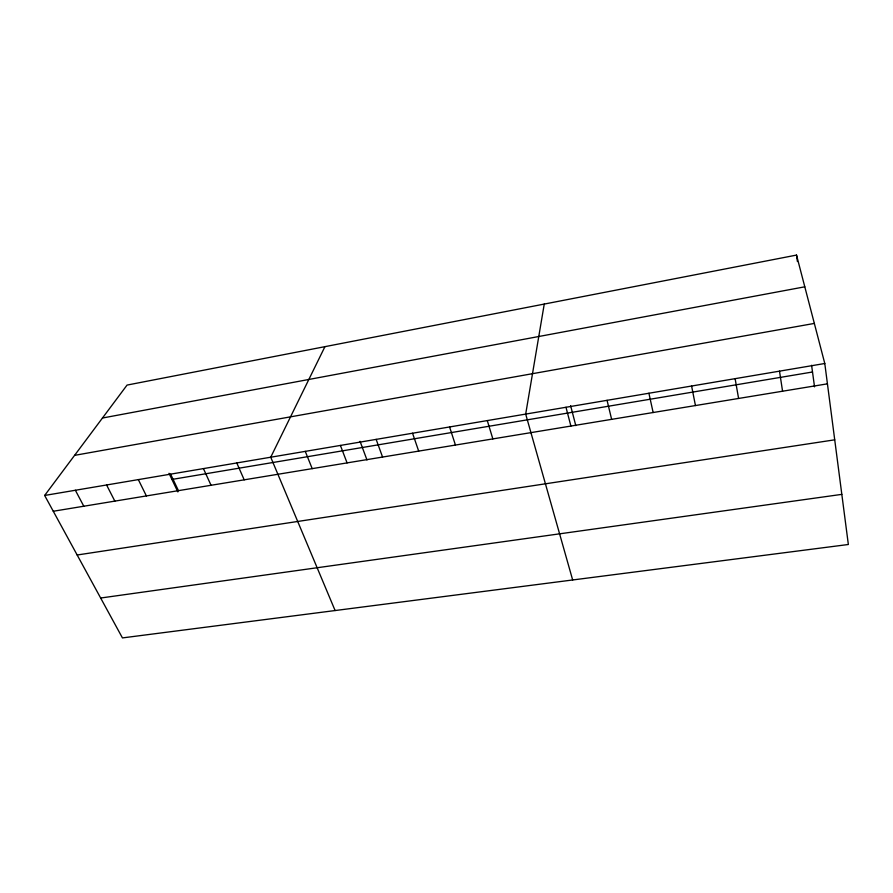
<?xml version="1.0" encoding="UTF-8"?>
<svg xmlns="http://www.w3.org/2000/svg" width="893" height="893" viewBox="0 0 893 893"><rect width="100%" height="100%" fill="white"/><g stroke="black" fill="none" stroke-linecap="round" stroke-linejoin="round"><path stroke-width="1.34" d="M544.25 304.066L525.687 414.084L572.659 579.97M324.929 346.663L270.735 457.216L335.109 610.544M44.65 495.459L127.052 385.084L796.523 255.085L824.786 363.496L848.35 544.496L122.441 637.915L44.65 495.459L824.786 363.496M102.461 418.024L804.794 286.809M74.577 455.363L814.338 323.422M171.936 479.441L812.507 372.001M53.279 511.254L827.431 383.834M77.166 555L834.721 439.825M100.663 598.02L841.82 494.365M75.369 490.257L83.808 506.231M106.591 484.977L114.84 501.118M138.337 479.608L146.385 495.928M169.011 473.29L177.874 491.92M170.608 474.15L178.444 490.648M203.425 468.602L211.049 485.29M236.79 462.954L244.191 479.831M305.272 451.367L312.193 468.635M340.412 445.428L347.076 462.898M360.058 441.332L366.978 459.973M376.154 439.378L382.572 457.06M412.544 433.228L418.683 451.11M449.581 426.966L455.441 445.06M487.288 420.581L492.847 438.909M565.983 407.275L570.906 426.061M570.616 405.679L575.795 425.615M607.05 400.321L611.638 419.353M648.91 393.244L653.14 412.521M691.595 386.022L695.446 405.556M735.118 378.665L738.589 398.457M779.5 371.153L782.569 391.223M796.523 255.085L797.404 261.515M811.592 365.27L814.539 386.859"/></g></svg>
